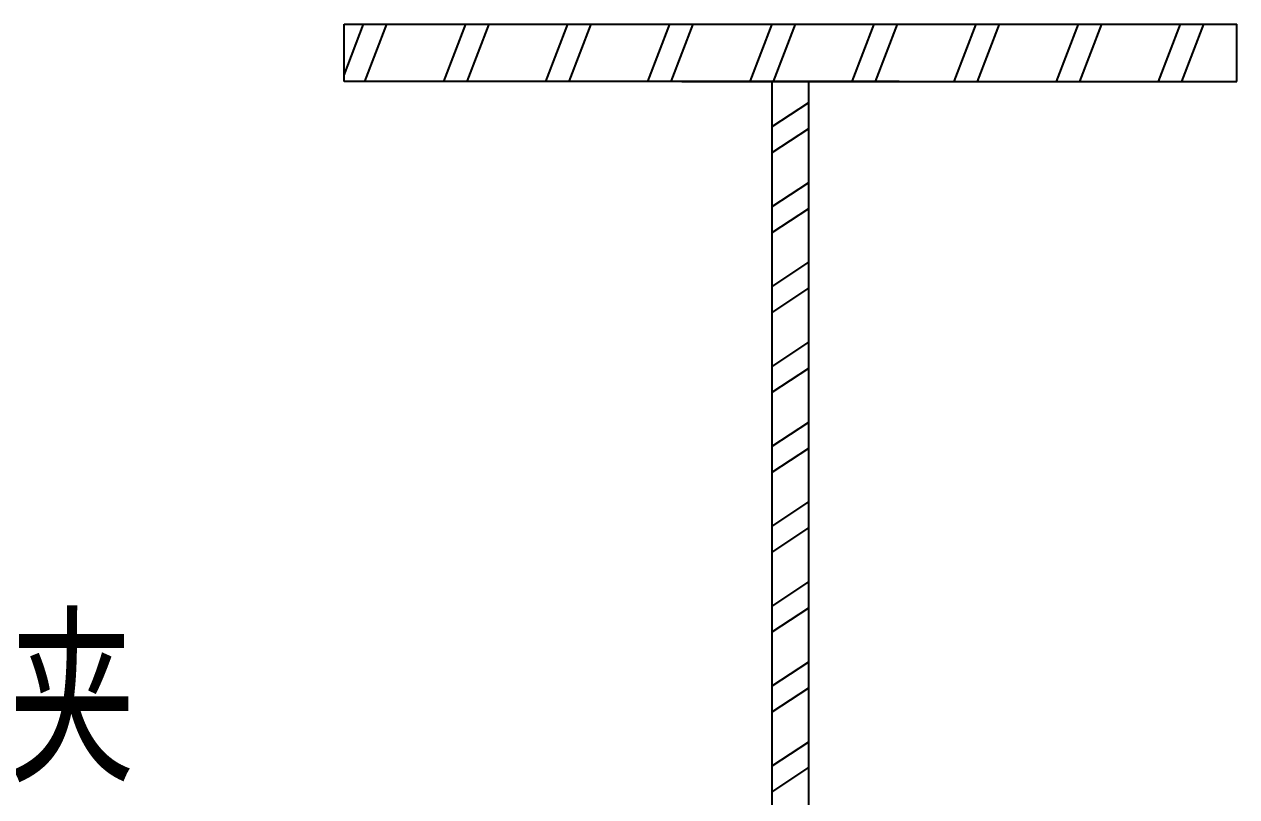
# Model space of a CAD drawing. Extents: x 27938 to 650306, y -92720 to 1524912.
# Drawn here: x 298892 to 301911, y 811846 to 813771 of the extents above; entities that cross this region are included whole.
import ezdxf

# ---------------------------------------------------------------- set-up
doc = ezdxf.new("R2010")
doc.units = 0
doc.header["$LTSCALE"] = 1000
doc.header["$MEASUREMENT"] = 0
doc.layers.add('W_DIM', color=4, linetype='Continuous')
doc.layers.add('walraven', color=7, linetype='Continuous')
doc.styles.add('wwp100', font='txt.shx', dxfattribs={"width": 0.7, "height": 400, "bigfont": 'hztxt.shx'})

msp = doc.modelspace()

# ---------------------------------------------------------------- linework, layer by layer
for p, q in [((299688, 813644.1), (299736.8, 813770.8)), ((299688, 813770.8), (301911.1, 813770.8)), ((299688, 813628.3), (299688, 813770.8)), ((299739.9, 813628.3), (299794.7, 813770.8)), ((299936.3, 813628.3), (299991.1, 813770.8)), ((299994.2, 813628.3), (300049, 813770.8)), ((300190.6, 813628.3), (300245.4, 813770.8)), ((300248.5, 813628.3), (300303.3, 813770.8)), ((300444.9, 813628.3), (300499.7, 813770.8)), ((300502.8, 813628.3), (300557.6, 813770.8)), ((300699.2, 813628.3), (300754, 813770.8)), ((300757.1, 813628.3), (300811.9, 813770.8)), ((300953.5, 813628.3), (301008.3, 813770.8)), ((301011.4, 813628.3), (301066.2, 813770.8)), ((301207.8, 813628.3), (301262.6, 813770.8)), ((301265.7, 813628.3), (301320.5, 813770.8)), ((301462.1, 813628.3), (301516.9, 813770.8)), ((301520, 813628.3), (301574.8, 813770.8)), ((301716.4, 813628.3), (301771.2, 813770.8)), ((301774.3, 813628.3), (301829.1, 813770.8)), ((301911.1, 813628.3), (301911.1, 813770.8)), ((300754, 811172.4), (300754, 813628.3)), ((300845.2, 811172.4), (300845.2, 813628.3)), ((300754, 813515.7), (300845.2, 813575.8)), ((300754, 813451.1), (300845.2, 813511.2)), ((300754, 813316.7), (300845.2, 813376.8)), ((300754, 813252), (300845.2, 813312.2)), ((300754, 813117.6), (300845.2, 813177.8)), ((300754, 813053), (300845.2, 813113.2)), ((300754, 812918.6), (300845.2, 812978.8)), ((300754, 812854), (300845.2, 812914.2)), ((300754, 812719.6), (300845.2, 812779.7)), ((300754, 812655), (300845.2, 812715.1)), ((300754, 812520.6), (300845.2, 812580.7)), ((300754, 812455.9), (300845.2, 812516.1)), ((300754, 812321.5), (300845.2, 812381.7)), ((300754, 812256.9), (300845.2, 812317.1)), ((300754, 812122.5), (300845.2, 812182.7)), ((300754, 812057.9), (300845.2, 812118.1)), ((300754, 811923.5), (300845.2, 811983.6)), ((300754, 811858.9), (300845.2, 811919))]:
    msp.add_line(p, q)
at = {"layer": 'walraven'}
for p, q in [((301070.2, 813628.3), (299688, 813628.3)), ((300529, 813628.3), (301911.1, 813628.3))]:
    msp.add_line(p, q, dxfattribs=at)

# ---------------------------------------------------------------- texts
at = {"layer": 'W_DIM', "color": 7, "style": 'wwp100', "width": 0.8}
msp.add_text('U型梁夹', height=400, dxfattribs=at).set_placement((297907.6, 811882.4))

doc.saveas('drawing.dxf')
